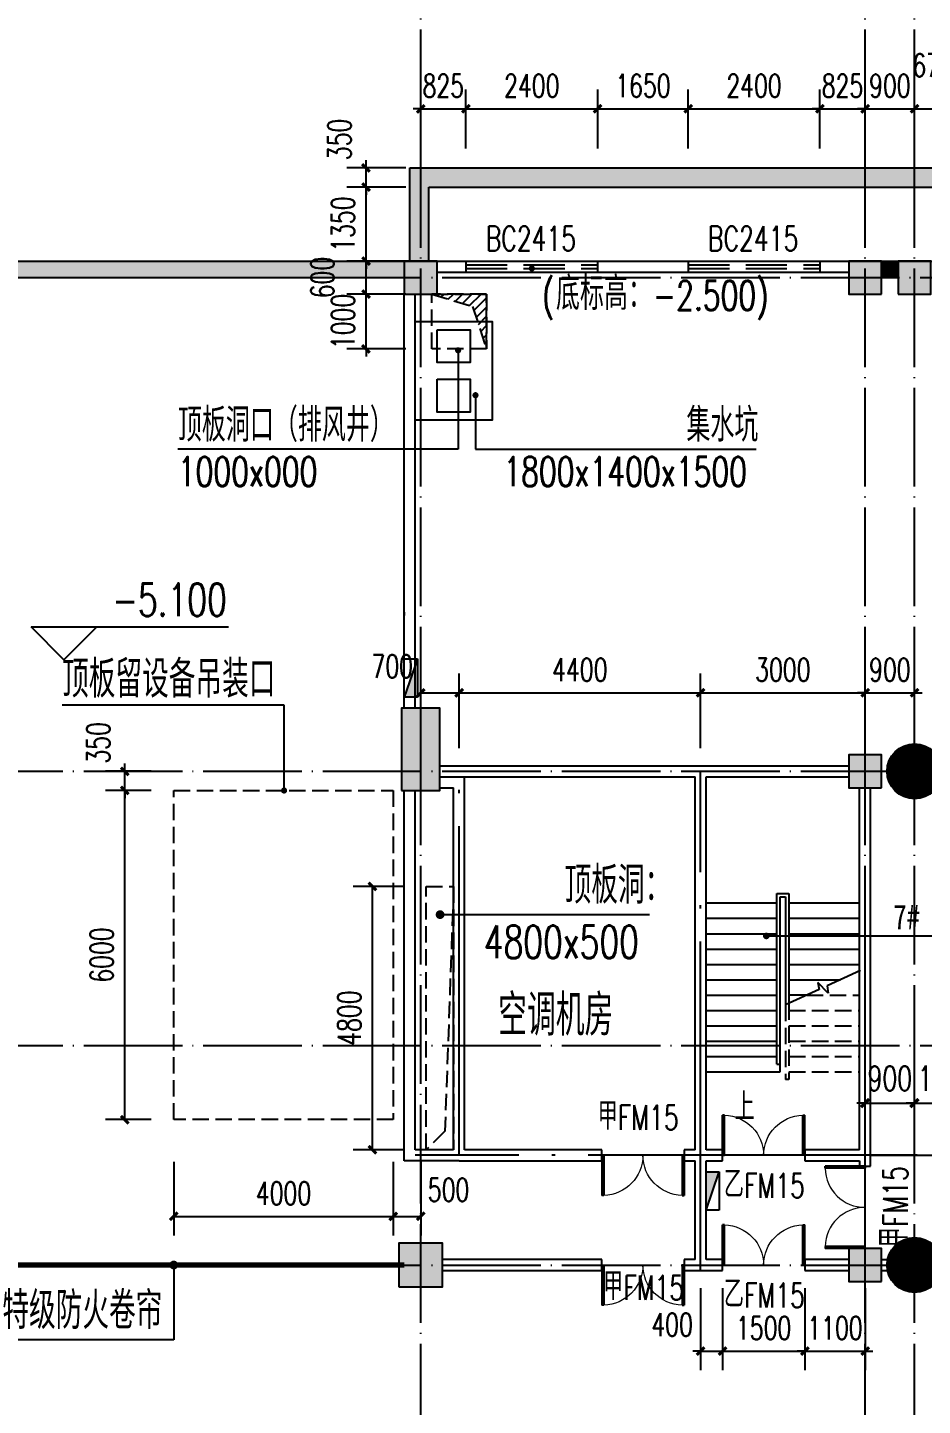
# Model space of a CAD drawing. Extents: x 246015 to 608740, y -108003 to 88400.
# Drawn here: x 399189 to 415498, y 21979 to 47097 of the extents above; entities that cross this region are included whole.
import ezdxf

# ---------------------------------------------------------------- set-up
doc = ezdxf.new("R2010")
doc.units = 0
doc.header["$LTSCALE"] = 3000
doc.header["$MEASUREMENT"] = 0
doc.header["$PDMODE"] = 1
doc.linetypes.add('DASH', pattern=[0.35, 0.25, -0.1])
doc.linetypes.add('DOTE', pattern=[2.42, 2, -0.2, 0.02, -0.2])
doc.layers.get('0').update_dxf_attribs({"linetype": 'CONTINUOUS'})
doc.layers.get('DEFPOINTS').update_dxf_attribs({"linetype": 'CONTINUOUS'})
for name, color, linetype in [('column', 9, 'CONTINUOUS'), ('DIM_ELEV', 3, 'CONTINUOUS'), ('DIM_LEAD', 3, 'CONTINUOUS'), ('DIM_SYMB', 3, 'CONTINUOUS'), ('dote', 1, 'DOTE'), ('PUB_DIM', 3, 'CONTINUOUS'), ('PUB_HATCH', 8, 'CONTINUOUS'), ('PUB_TEXT', 7, 'CONTINUOUS'), ('stair', 2, 'CONTINUOUS'), ('WALL', 9, 'CONTINUOUS'), ('WINDOW', 4, 'CONTINUOUS'), ('WINDOW_TEXT', 7, 'CONTINUOUS'), ('楼板洞口', 4, 'CONTINUOUS'), ('消火栓', 6, 'CONTINUOUS'), ('防火卷帘', 4, 'DASH'), ('集水坑', 2, 'CONTINUOUS')]:
    doc.layers.add(name, color=color, linetype=linetype)
doc.layers.add('红线', color=7, linetype='CONTINUOUS', true_color=0xe0150b)
doc.styles.add('-黑体', font='simhei.ttf', dxfattribs={"width": 0.8})
doc.styles.add('_TCH_DIM', font='SIMPLEX', dxfattribs={"bigfont": 'GBCBIG'})
doc.styles.add('_TCH_WINDOW', font='SIMPLEX', dxfattribs={"bigfont": 'GBCBIG'})
doc.styles.add('DIM_FONT', font='simplex.shx', dxfattribs={"width": 0.7, "bigfont": 'hztxt.shx'})
doc.dimstyles.new('DIMN140', dxfattribs={"dimscale": 1.4, "dimtxt": 300, "dimasz": 100, "dimexe": 250, "dimexo": 300, "dimgap": 150, "dimtad": 1, "dimdec": 0, "dimzin": 0, "dimdsep": 46, "dimtxsty": 'DIM_FONT', "dimblk": 'ARCHTICK', "dimcen": 0.09, "dimclrt": 7, "dimazin": 2, "dimtfac": 1, "dimtdec": 0, "dimtix": 1, "dimtmove": 2, "dimatfit": 3, "dimfxl": 0, "dimtolj": 1, "dimtzin": 0, "dimarcsym": 0})
doc.dimstyles.new('DIMN150', dxfattribs={"dimscale": 1.5, "dimtxt": 300, "dimasz": 100, "dimexe": 250, "dimexo": 300, "dimgap": 150, "dimtad": 1, "dimdec": 0, "dimzin": 0, "dimdsep": 46, "dimtxsty": 'DIM_FONT', "dimblk": 'ARCHTICK', "dimcen": 0.09, "dimclrt": 7, "dimazin": 2, "dimtfac": 1, "dimtdec": 0, "dimtix": 1, "dimtmove": 2, "dimatfit": 3, "dimfxl": 0, "dimtolj": 1, "dimtzin": 0, "dimarcsym": 0})

# ---------------------------------------------------------------- blocks, each defined once
blk = doc.blocks.new('jishuikeng1')
at = {"layer": '集水坑'}
for points in [[(0, 1800), (1400, 1800), (1400, 0), (0, 0)], [(400, 1650), (1000, 1650), (1000, 1050), (400, 1050)], [(400, 750), (1000, 750), (1000, 150), (400, 150)]]:
    blk.add_lwpolyline(points, close=True, dxfattribs=at)
blk = doc.blocks.new('_ARCHTICK')
at = {"color": 0, "linetype": 'ByBlock', "const_width": 0.4}
blk.add_lwpolyline([(-0.5, -0.5), (0.5, 0.5)], dxfattribs=at)
blk = doc.blocks.new('*D99')
at = {"layer": 'DEFPOINTS', "color": 0}
for p in [(401854, 26839), (405854, 26839), (405854, 25426)]:
    blk.add_point(p, dxfattribs=at)
at = {"layer": 'PUB_DIM', "color": 0, "lineweight": -2}
for p, q in [((401854, 26419), (401854, 25076)), ((405854, 26419), (405854, 25076)), ((401854, 25426), (405854, 25426))]:
    blk.add_line(p, q, dxfattribs=at)
at = {"layer": 'PUB_DIM', "color": 0, "lineweight": -2, "xscale": 140, "yscale": 140, "zscale": 140, "rotation": 180}
blk.add_blockref('_ARCHTICK', (401854, 25426), dxfattribs=at)
at = {"layer": 'PUB_DIM', "color": 0, "lineweight": -2, "xscale": 140, "yscale": 140, "zscale": 140}
blk.add_blockref('_ARCHTICK', (405854, 25426), dxfattribs=at)
at = {"layer": 'PUB_DIM', "color": 7, "insert": (403854, 25846), "char_height": 420, "attachment_point": 5, "style": 'DIM_FONT'}
blk.add_mtext('\\A1;4000', dxfattribs=at)
blk = doc.blocks.new('*D100')
at = {"layer": 'DEFPOINTS', "color": 0}
for p in [(405854, 26839), (406354, 26839), (406354, 25426)]:
    blk.add_point(p, dxfattribs=at)
at = {"layer": 'PUB_DIM', "color": 0, "lineweight": -2}
for p, q in [((405854, 26419), (405854, 25076)), ((406354, 26419), (406354, 25076)), ((405854, 25426), (406354, 25426))]:
    blk.add_line(p, q, dxfattribs=at)
at = {"layer": 'PUB_DIM', "color": 0, "lineweight": -2, "xscale": 140, "yscale": 140, "zscale": 140, "rotation": 180}
blk.add_blockref('_ARCHTICK', (405854, 25426), dxfattribs=at)
at = {"layer": 'PUB_DIM', "color": 0, "lineweight": -2, "xscale": 140, "yscale": 140, "zscale": 140}
blk.add_blockref('_ARCHTICK', (406354, 25426), dxfattribs=at)
at = {"layer": 'PUB_DIM', "color": 7, "insert": (406862, 25909), "char_height": 420, "attachment_point": 5, "style": 'DIM_FONT'}
blk.add_mtext('\\A1;500', dxfattribs=at)
blk = doc.blocks.new('*D101')
at = {"layer": 'DEFPOINTS', "color": 0}
for p in [(400960, 33189), (401864, 33189), (401864, 27189)]:
    blk.add_point(p, dxfattribs=at)
at = {"layer": 'PUB_DIM', "color": 0, "lineweight": -2}
for p, q in [((401444, 33189), (400610, 33189)), ((400960, 27189), (400960, 33189)), ((401444, 27189), (400610, 27189))]:
    blk.add_line(p, q, dxfattribs=at)
at = {"layer": 'PUB_DIM', "color": 0, "lineweight": -2, "xscale": 140, "yscale": 140, "zscale": 140}
for p, rotation in [((400960, 33189), 90), ((400960, 27189), 270)]:
    blk.add_blockref('_ARCHTICK', p, dxfattribs=dict(at, rotation=rotation))
at = {"layer": 'PUB_DIM', "color": 7, "insert": (400540, 30189), "char_height": 420, "attachment_point": 5, "rotation": 90, "style": 'DIM_FONT'}
blk.add_mtext('\\A1;6000', dxfattribs=at)
blk = doc.blocks.new('*D102')
at = {"layer": 'DEFPOINTS', "color": 0}
for p in [(400960, 33539), (401864, 33539), (401864, 33189)]:
    blk.add_point(p, dxfattribs=at)
at = {"layer": 'PUB_DIM', "color": 0, "lineweight": -2}
for p, q in [((400960, 33539), (400960, 33679)), ((401444, 33539), (400610, 33539)), ((400960, 33189), (400960, 33539)), ((401444, 33189), (400610, 33189)), ((400960, 33189), (400960, 33049))]:
    blk.add_line(p, q, dxfattribs=at)
at = {"layer": 'PUB_DIM', "color": 0, "lineweight": -2, "xscale": 140, "yscale": 140, "zscale": 140}
for p, rotation in [((400960, 33539), 270), ((400960, 33189), 90)]:
    blk.add_blockref('_ARCHTICK', p, dxfattribs=dict(at, rotation=rotation))
at = {"layer": 'PUB_DIM', "color": 7, "insert": (400477, 34057), "char_height": 420, "attachment_point": 5, "rotation": 90, "style": 'DIM_FONT'}
blk.add_mtext('\\A1;350', dxfattribs=at)
blk = doc.blocks.new('*D277')
at = {"layer": 'DEFPOINTS', "color": 0}
for p in [(411454, 24539), (411854, 24539), (411854, 22969)]:
    blk.add_point(p, dxfattribs=at)
at = {"layer": 'PUB_DIM', "color": 0, "lineweight": -2}
for p, q in [((411454, 24119), (411454, 22619)), ((411854, 24119), (411854, 22619)), ((411454, 22969), (411314, 22969)), ((411454, 22969), (411854, 22969)), ((411854, 22969), (411994, 22969))]:
    blk.add_line(p, q, dxfattribs=at)
at = {"layer": 'PUB_DIM', "color": 0, "lineweight": -2, "xscale": 140, "yscale": 140, "zscale": 140}
blk.add_blockref('_ARCHTICK', (411454, 22969), dxfattribs=at)
at = {"layer": 'PUB_DIM', "color": 0, "lineweight": -2, "xscale": 140, "yscale": 140, "zscale": 140, "rotation": 180}
blk.add_blockref('_ARCHTICK', (411854, 22969), dxfattribs=at)
at = {"layer": 'PUB_DIM', "color": 7, "insert": (410936, 23452), "char_height": 420, "attachment_point": 5, "style": 'DIM_FONT'}
blk.add_mtext('\\A1;400', dxfattribs=at)
blk = doc.blocks.new('*D278')
at = {"layer": 'DEFPOINTS', "color": 0}
for p in [(411854, 24539), (413354, 24539), (413354, 22969)]:
    blk.add_point(p, dxfattribs=at)
at = {"layer": 'PUB_DIM', "color": 0, "lineweight": -2}
for p, q in [((411854, 24119), (411854, 22619)), ((413354, 24119), (413354, 22619)), ((411854, 22969), (413354, 22969))]:
    blk.add_line(p, q, dxfattribs=at)
at = {"layer": 'PUB_DIM', "color": 0, "lineweight": -2, "xscale": 140, "yscale": 140, "zscale": 140, "rotation": 180}
blk.add_blockref('_ARCHTICK', (411854, 22969), dxfattribs=at)
at = {"layer": 'PUB_DIM', "color": 0, "lineweight": -2, "xscale": 140, "yscale": 140, "zscale": 140}
blk.add_blockref('_ARCHTICK', (413354, 22969), dxfattribs=at)
at = {"layer": 'PUB_DIM', "color": 7, "insert": (412604, 23389), "char_height": 420, "attachment_point": 5, "style": 'DIM_FONT'}
blk.add_mtext('\\A1;1500', dxfattribs=at)
blk = doc.blocks.new('*D279')
at = {"layer": 'DEFPOINTS', "color": 0}
for p in [(413354, 24539), (414454, 24539), (414454, 22969)]:
    blk.add_point(p, dxfattribs=at)
at = {"layer": 'PUB_DIM', "color": 0, "lineweight": -2}
for p, q in [((413354, 24119), (413354, 22619)), ((414454, 24119), (414454, 22619)), ((413354, 22969), (413214, 22969)), ((413354, 22969), (414454, 22969)), ((414454, 22969), (414594, 22969))]:
    blk.add_line(p, q, dxfattribs=at)
at = {"layer": 'PUB_DIM', "color": 0, "lineweight": -2, "xscale": 140, "yscale": 140, "zscale": 140}
blk.add_blockref('_ARCHTICK', (413354, 22969), dxfattribs=at)
at = {"layer": 'PUB_DIM', "color": 0, "lineweight": -2, "xscale": 140, "yscale": 140, "zscale": 140, "rotation": 180}
blk.add_blockref('_ARCHTICK', (414454, 22969), dxfattribs=at)
at = {"layer": 'PUB_DIM', "color": 7, "insert": (413904, 23389), "char_height": 420, "attachment_point": 5, "style": 'DIM_FONT'}
blk.add_mtext('\\A1;1100', dxfattribs=at)
blk = doc.blocks.new('*D597')
at = {"layer": 'DEFPOINTS', "color": 0}
for p in [(405474, 31439), (406454, 31439), (406454, 26639)]:
    blk.add_point(p, dxfattribs=at)
at = {"layer": 'PUB_DIM', "color": 0, "lineweight": -2}
for p, q in [((406034, 31439), (405124, 31439)), ((405474, 26639), (405474, 31439)), ((406034, 26639), (405124, 26639))]:
    blk.add_line(p, q, dxfattribs=at)
at = {"layer": 'PUB_DIM', "color": 0, "lineweight": -2, "xscale": 140, "yscale": 140, "zscale": 140}
for p, rotation in [((405474, 31439), 90), ((405474, 26639), 270)]:
    blk.add_blockref('_ARCHTICK', p, dxfattribs=dict(at, rotation=rotation))
at = {"layer": 'PUB_DIM', "color": 7, "insert": (405054, 29039), "char_height": 420, "attachment_point": 5, "rotation": 90, "style": 'DIM_FONT'}
blk.add_mtext('\\A1;4800', dxfattribs=at)
blk = doc.blocks.new('*D598')
at = {"layer": 'DEFPOINTS', "color": 0}
for p in [(407054, 34970), (406354, 33539), (407054, 33539)]:
    blk.add_point(p, dxfattribs=at)
at = {"layer": 'PUB_DIM', "color": 0, "lineweight": -2}
for p, q in [((406354, 33959), (406354, 35320)), ((407054, 33959), (407054, 35320)), ((406354, 34970), (407054, 34970))]:
    blk.add_line(p, q, dxfattribs=at)
at = {"layer": 'PUB_DIM', "color": 0, "lineweight": -2, "xscale": 140, "yscale": 140, "zscale": 140, "rotation": 180}
blk.add_blockref('_ARCHTICK', (406354, 34970), dxfattribs=at)
at = {"layer": 'PUB_DIM', "color": 0, "lineweight": -2, "xscale": 140, "yscale": 140, "zscale": 140}
blk.add_blockref('_ARCHTICK', (407054, 34970), dxfattribs=at)
at = {"layer": 'PUB_DIM', "color": 7, "insert": (405836, 35453), "char_height": 420, "attachment_point": 5, "style": 'DIM_FONT'}
blk.add_mtext('\\A1;700', dxfattribs=at)
blk = doc.blocks.new('*D599')
at = {"layer": 'DEFPOINTS', "color": 0}
for p in [(411454, 34970), (407054, 33539), (411454, 33539)]:
    blk.add_point(p, dxfattribs=at)
at = {"layer": 'PUB_DIM', "color": 0, "lineweight": -2}
for p, q in [((407054, 33959), (407054, 35320)), ((411454, 33959), (411454, 35320)), ((407054, 34970), (411454, 34970))]:
    blk.add_line(p, q, dxfattribs=at)
at = {"layer": 'PUB_DIM', "color": 0, "lineweight": -2, "xscale": 140, "yscale": 140, "zscale": 140, "rotation": 180}
blk.add_blockref('_ARCHTICK', (407054, 34970), dxfattribs=at)
at = {"layer": 'PUB_DIM', "color": 0, "lineweight": -2, "xscale": 140, "yscale": 140, "zscale": 140}
blk.add_blockref('_ARCHTICK', (411454, 34970), dxfattribs=at)
at = {"layer": 'PUB_DIM', "color": 7, "insert": (409254, 35390), "char_height": 420, "attachment_point": 5, "style": 'DIM_FONT'}
blk.add_mtext('\\A1;4400', dxfattribs=at)
blk = doc.blocks.new('*D600')
at = {"layer": 'DEFPOINTS', "color": 0}
for p in [(414454, 34970), (411454, 33539), (414454, 33539)]:
    blk.add_point(p, dxfattribs=at)
at = {"layer": 'PUB_DIM', "color": 0, "lineweight": -2}
for p, q in [((411454, 33959), (411454, 35320)), ((414454, 33959), (414454, 35320)), ((411454, 34970), (414454, 34970))]:
    blk.add_line(p, q, dxfattribs=at)
at = {"layer": 'PUB_DIM', "color": 0, "lineweight": -2, "xscale": 140, "yscale": 140, "zscale": 140, "rotation": 180}
blk.add_blockref('_ARCHTICK', (411454, 34970), dxfattribs=at)
at = {"layer": 'PUB_DIM', "color": 0, "lineweight": -2, "xscale": 140, "yscale": 140, "zscale": 140}
blk.add_blockref('_ARCHTICK', (414454, 34970), dxfattribs=at)
at = {"layer": 'PUB_DIM', "color": 7, "insert": (412954, 35390), "char_height": 420, "attachment_point": 5, "style": 'DIM_FONT'}
blk.add_mtext('\\A1;3000', dxfattribs=at)
blk = doc.blocks.new('*D601')
at = {"layer": 'DEFPOINTS', "color": 0}
for p in [(415354, 34970), (414454, 33539), (415354, 33539)]:
    blk.add_point(p, dxfattribs=at)
at = {"layer": 'PUB_DIM', "color": 0, "lineweight": -2}
for p, q in [((414454, 33959), (414454, 35320)), ((415354, 33959), (415354, 35320)), ((414454, 34970), (414314, 34970)), ((414454, 34970), (415354, 34970)), ((415354, 34970), (415494, 34970))]:
    blk.add_line(p, q, dxfattribs=at)
at = {"layer": 'PUB_DIM', "color": 0, "lineweight": -2, "xscale": 140, "yscale": 140, "zscale": 140}
blk.add_blockref('_ARCHTICK', (414454, 34970), dxfattribs=at)
at = {"layer": 'PUB_DIM', "color": 0, "lineweight": -2, "xscale": 140, "yscale": 140, "zscale": 140, "rotation": 180}
blk.add_blockref('_ARCHTICK', (415354, 34970), dxfattribs=at)
at = {"layer": 'PUB_DIM', "color": 7, "insert": (414904, 35390), "char_height": 420, "attachment_point": 5, "style": 'DIM_FONT'}
blk.add_mtext('\\A1;900', dxfattribs=at)
blk = doc.blocks.new('*D609')
at = {"layer": 'DEFPOINTS', "color": 0}
for p in [(407179, 45616), (406354, 44474), (407179, 44474)]:
    blk.add_point(p, dxfattribs=at)
at = {"layer": 'PUB_DIM', "color": 0, "lineweight": -2}
for p, q in [((406354, 44894), (406354, 45966)), ((407179, 44894), (407179, 45966)), ((406354, 45616), (406214, 45616)), ((406354, 45616), (407179, 45616)), ((407179, 45616), (407319, 45616))]:
    blk.add_line(p, q, dxfattribs=at)
at = {"layer": 'PUB_DIM', "color": 0, "lineweight": -2, "xscale": 140, "yscale": 140, "zscale": 140}
blk.add_blockref('_ARCHTICK', (406354, 45616), dxfattribs=at)
at = {"layer": 'PUB_DIM', "color": 0, "lineweight": -2, "xscale": 140, "yscale": 140, "zscale": 140, "rotation": 180}
blk.add_blockref('_ARCHTICK', (407179, 45616), dxfattribs=at)
at = {"layer": 'PUB_DIM', "color": 7, "insert": (406766, 46036), "char_height": 420, "attachment_point": 5, "style": 'DIM_FONT'}
blk.add_mtext('\\A1;825', dxfattribs=at)
blk = doc.blocks.new('*D610')
at = {"layer": 'DEFPOINTS', "color": 0}
for p in [(409579, 45616), (407179, 44474), (409579, 44474)]:
    blk.add_point(p, dxfattribs=at)
at = {"layer": 'PUB_DIM', "color": 0, "lineweight": -2}
for p, q in [((407179, 44894), (407179, 45966)), ((409579, 44894), (409579, 45966)), ((407179, 45616), (409579, 45616))]:
    blk.add_line(p, q, dxfattribs=at)
at = {"layer": 'PUB_DIM', "color": 0, "lineweight": -2, "xscale": 140, "yscale": 140, "zscale": 140, "rotation": 180}
blk.add_blockref('_ARCHTICK', (407179, 45616), dxfattribs=at)
at = {"layer": 'PUB_DIM', "color": 0, "lineweight": -2, "xscale": 140, "yscale": 140, "zscale": 140}
blk.add_blockref('_ARCHTICK', (409579, 45616), dxfattribs=at)
at = {"layer": 'PUB_DIM', "color": 7, "insert": (408379, 46036), "char_height": 420, "attachment_point": 5, "style": 'DIM_FONT'}
blk.add_mtext('\\A1;2400', dxfattribs=at)
blk = doc.blocks.new('*D611')
at = {"layer": 'DEFPOINTS', "color": 0}
for p in [(411229, 45616), (409579, 44474), (411229, 44474)]:
    blk.add_point(p, dxfattribs=at)
at = {"layer": 'PUB_DIM', "color": 0, "lineweight": -2}
for p, q in [((409579, 44894), (409579, 45966)), ((411229, 44894), (411229, 45966)), ((409579, 45616), (411229, 45616))]:
    blk.add_line(p, q, dxfattribs=at)
at = {"layer": 'PUB_DIM', "color": 0, "lineweight": -2, "xscale": 140, "yscale": 140, "zscale": 140, "rotation": 180}
blk.add_blockref('_ARCHTICK', (409579, 45616), dxfattribs=at)
at = {"layer": 'PUB_DIM', "color": 0, "lineweight": -2, "xscale": 140, "yscale": 140, "zscale": 140}
blk.add_blockref('_ARCHTICK', (411229, 45616), dxfattribs=at)
at = {"layer": 'PUB_DIM', "color": 7, "insert": (410404, 46036), "char_height": 420, "attachment_point": 5, "style": 'DIM_FONT'}
blk.add_mtext('\\A1;1650', dxfattribs=at)
blk = doc.blocks.new('*D612')
at = {"layer": 'DEFPOINTS', "color": 0}
for p in [(413629, 45616), (411229, 44474), (413629, 44474)]:
    blk.add_point(p, dxfattribs=at)
at = {"layer": 'PUB_DIM', "color": 0, "lineweight": -2}
for p, q in [((411229, 44894), (411229, 45966)), ((413629, 44894), (413629, 45966)), ((411229, 45616), (413629, 45616))]:
    blk.add_line(p, q, dxfattribs=at)
at = {"layer": 'PUB_DIM', "color": 0, "lineweight": -2, "xscale": 140, "yscale": 140, "zscale": 140, "rotation": 180}
blk.add_blockref('_ARCHTICK', (411229, 45616), dxfattribs=at)
at = {"layer": 'PUB_DIM', "color": 0, "lineweight": -2, "xscale": 140, "yscale": 140, "zscale": 140}
blk.add_blockref('_ARCHTICK', (413629, 45616), dxfattribs=at)
at = {"layer": 'PUB_DIM', "color": 7, "insert": (412429, 46036), "char_height": 420, "attachment_point": 5, "style": 'DIM_FONT'}
blk.add_mtext('\\A1;2400', dxfattribs=at)
blk = doc.blocks.new('*D613')
at = {"layer": 'DEFPOINTS', "color": 0}
for p in [(414454, 45616), (413629, 44474), (414454, 44474)]:
    blk.add_point(p, dxfattribs=at)
at = {"layer": 'PUB_DIM', "color": 0, "lineweight": -2}
for p, q in [((413629, 44894), (413629, 45966)), ((414454, 44894), (414454, 45966)), ((413629, 45616), (413489, 45616)), ((413629, 45616), (414454, 45616)), ((414454, 45616), (414594, 45616))]:
    blk.add_line(p, q, dxfattribs=at)
at = {"layer": 'PUB_DIM', "color": 0, "lineweight": -2, "xscale": 140, "yscale": 140, "zscale": 140}
blk.add_blockref('_ARCHTICK', (413629, 45616), dxfattribs=at)
at = {"layer": 'PUB_DIM', "color": 0, "lineweight": -2, "xscale": 140, "yscale": 140, "zscale": 140, "rotation": 180}
blk.add_blockref('_ARCHTICK', (414454, 45616), dxfattribs=at)
at = {"layer": 'PUB_DIM', "color": 7, "insert": (414041, 46036), "char_height": 420, "attachment_point": 5, "style": 'DIM_FONT'}
blk.add_mtext('\\A1;825', dxfattribs=at)
blk = doc.blocks.new('*D614')
at = {"layer": 'DEFPOINTS', "color": 0}
for p in [(415354, 45616), (414454, 44474), (415354, 44474)]:
    blk.add_point(p, dxfattribs=at)
at = {"layer": 'PUB_DIM', "color": 0, "lineweight": -2}
for p, q in [((414454, 44894), (414454, 45966)), ((415354, 44894), (415354, 45966)), ((414454, 45616), (414314, 45616)), ((414454, 45616), (415354, 45616)), ((415354, 45616), (415494, 45616))]:
    blk.add_line(p, q, dxfattribs=at)
at = {"layer": 'PUB_DIM', "color": 0, "lineweight": -2, "xscale": 140, "yscale": 140, "zscale": 140}
blk.add_blockref('_ARCHTICK', (414454, 45616), dxfattribs=at)
at = {"layer": 'PUB_DIM', "color": 0, "lineweight": -2, "xscale": 140, "yscale": 140, "zscale": 140, "rotation": 180}
blk.add_blockref('_ARCHTICK', (415354, 45616), dxfattribs=at)
at = {"layer": 'PUB_DIM', "color": 7, "insert": (414904, 46036), "char_height": 420, "attachment_point": 5, "style": 'DIM_FONT'}
blk.add_mtext('\\A1;900', dxfattribs=at)
blk = doc.blocks.new('*D615')
at = {"layer": 'DEFPOINTS', "color": 0}
for p in [(416029, 45616), (415354, 44474), (416029, 44474)]:
    blk.add_point(p, dxfattribs=at)
at = {"layer": 'PUB_DIM', "color": 0, "lineweight": -2}
for p, q in [((415354, 44894), (415354, 45966)), ((416029, 44894), (416029, 45966)), ((415354, 45616), (416029, 45616))]:
    blk.add_line(p, q, dxfattribs=at)
at = {"layer": 'PUB_DIM', "color": 0, "lineweight": -2, "xscale": 140, "yscale": 140, "zscale": 140, "rotation": 180}
blk.add_blockref('_ARCHTICK', (415354, 45616), dxfattribs=at)
at = {"layer": 'PUB_DIM', "color": 0, "lineweight": -2, "xscale": 140, "yscale": 140, "zscale": 140}
blk.add_blockref('_ARCHTICK', (416029, 45616), dxfattribs=at)
at = {"layer": 'PUB_DIM', "color": 7, "insert": (415691, 46410), "char_height": 420, "attachment_point": 5, "style": 'DIM_FONT'}
blk.add_mtext('\\A1;675', dxfattribs=at)
blk = doc.blocks.new('*D622')
at = {"layer": 'DEFPOINTS', "color": 0}
for p in [(405357, 42239), (406504, 42239), (406504, 41239)]:
    blk.add_point(p, dxfattribs=at)
at = {"layer": 'PUB_DIM', "color": 0, "lineweight": -2}
for p, q in [((406084, 42239), (405007, 42239)), ((405357, 42239), (405357, 42379)), ((405357, 41239), (405357, 42239)), ((406084, 41239), (405007, 41239)), ((405357, 41239), (405357, 41099))]:
    blk.add_line(p, q, dxfattribs=at)
at = {"layer": 'PUB_DIM', "color": 0, "lineweight": -2, "xscale": 140, "yscale": 140, "zscale": 140}
for p, rotation in [((405357, 42239), 270), ((405357, 41239), 90)]:
    blk.add_blockref('_ARCHTICK', p, dxfattribs=dict(at, rotation=rotation))
at = {"layer": 'PUB_DIM', "color": 7, "insert": (404937, 41739), "char_height": 420, "attachment_point": 5, "rotation": 90, "style": 'DIM_FONT'}
blk.add_mtext('\\A1;1000', dxfattribs=at)
blk = doc.blocks.new('*D623')
at = {"layer": 'DEFPOINTS', "color": 0}
for p in [(405357, 42839), (406504, 42839), (406504, 42239)]:
    blk.add_point(p, dxfattribs=at)
at = {"layer": 'PUB_DIM', "color": 0, "lineweight": -2}
for p, q in [((406084, 42839), (405007, 42839)), ((405357, 42239), (405357, 42839)), ((406084, 42239), (405007, 42239))]:
    blk.add_line(p, q, dxfattribs=at)
at = {"layer": 'PUB_DIM', "color": 0, "lineweight": -2, "xscale": 140, "yscale": 140, "zscale": 140}
for p, rotation in [((405357, 42839), 90), ((405357, 42239), 270)]:
    blk.add_blockref('_ARCHTICK', p, dxfattribs=dict(at, rotation=rotation))
at = {"layer": 'PUB_DIM', "color": 7, "insert": (404563, 42539), "char_height": 420, "attachment_point": 5, "rotation": 90, "style": 'DIM_FONT'}
blk.add_mtext('\\A1;600', dxfattribs=at)
blk = doc.blocks.new('*D624')
at = {"layer": 'DEFPOINTS', "color": 0}
for p in [(405357, 44189), (406504, 44189), (406504, 42839)]:
    blk.add_point(p, dxfattribs=at)
at = {"layer": 'PUB_DIM', "color": 0, "lineweight": -2}
for p, q in [((405357, 44189), (405357, 44329)), ((406084, 44189), (405007, 44189)), ((405357, 42839), (405357, 44189)), ((406084, 42839), (405007, 42839)), ((405357, 42839), (405357, 42699))]:
    blk.add_line(p, q, dxfattribs=at)
at = {"layer": 'PUB_DIM', "color": 0, "lineweight": -2, "xscale": 140, "yscale": 140, "zscale": 140}
for p, rotation in [((405357, 44189), 270), ((405357, 42839), 90)]:
    blk.add_blockref('_ARCHTICK', p, dxfattribs=dict(at, rotation=rotation))
at = {"layer": 'PUB_DIM', "color": 7, "insert": (404937, 43514), "char_height": 420, "attachment_point": 5, "rotation": 90, "style": 'DIM_FONT'}
blk.add_mtext('\\A1;1350', dxfattribs=at)
blk = doc.blocks.new('*D625')
at = {"layer": 'DEFPOINTS', "color": 0}
for p in [(405357, 44539), (406504, 44539), (406504, 44189)]:
    blk.add_point(p, dxfattribs=at)
at = {"layer": 'PUB_DIM', "color": 0, "lineweight": -2}
for p, q in [((406084, 44539), (405007, 44539)), ((405357, 44539), (405357, 44679)), ((405357, 44189), (405357, 44539)), ((406084, 44189), (405007, 44189)), ((405357, 44189), (405357, 44049))]:
    blk.add_line(p, q, dxfattribs=at)
at = {"layer": 'PUB_DIM', "color": 0, "lineweight": -2, "xscale": 140, "yscale": 140, "zscale": 140}
for p, rotation in [((405357, 44539), 270), ((405357, 44189), 90)]:
    blk.add_blockref('_ARCHTICK', p, dxfattribs=dict(at, rotation=rotation))
at = {"layer": 'PUB_DIM', "color": 7, "insert": (404874, 45057), "char_height": 420, "attachment_point": 5, "rotation": 90, "style": 'DIM_FONT'}
blk.add_mtext('\\A1;350', dxfattribs=at)
blk = doc.blocks.new('*D975')
at = {"layer": 'DEFPOINTS', "color": 0}
for p in [(415354, 27490), (414454, 26539), (415354, 26539)]:
    blk.add_point(p, dxfattribs=at)
at = {"layer": 'PUB_DIM', "color": 0, "lineweight": -2}
for p, q in [((414454, 26989), (414454, 27865)), ((415354, 26989), (415354, 27865)), ((414454, 27490), (414304, 27490)), ((414454, 27490), (415354, 27490)), ((415354, 27490), (415504, 27490))]:
    blk.add_line(p, q, dxfattribs=at)
at = {"layer": 'PUB_DIM', "color": 0, "lineweight": -2, "xscale": 150, "yscale": 150, "zscale": 150}
blk.add_blockref('_ARCHTICK', (414454, 27490), dxfattribs=at)
at = {"layer": 'PUB_DIM', "color": 0, "lineweight": -2, "xscale": 150, "yscale": 150, "zscale": 150, "rotation": 180}
blk.add_blockref('_ARCHTICK', (415354, 27490), dxfattribs=at)
at = {"layer": 'PUB_DIM', "color": 7, "insert": (414904, 27940), "char_height": 450, "attachment_point": 5, "style": 'DIM_FONT'}
blk.add_mtext('\\A1;900', dxfattribs=at)
blk = doc.blocks.new('*D976')
at = {"layer": 'DEFPOINTS', "color": 0}
for p in [(416554, 27490), (415354, 26539), (416554, 26539)]:
    blk.add_point(p, dxfattribs=at)
at = {"layer": 'PUB_DIM', "color": 0, "lineweight": -2}
for p, q in [((415354, 26989), (415354, 27865)), ((416554, 26989), (416554, 27865)), ((415354, 27490), (415204, 27490)), ((415354, 27490), (416554, 27490)), ((416554, 27490), (416704, 27490))]:
    blk.add_line(p, q, dxfattribs=at)
at = {"layer": 'PUB_DIM', "color": 0, "lineweight": -2, "xscale": 150, "yscale": 150, "zscale": 150}
blk.add_blockref('_ARCHTICK', (415354, 27490), dxfattribs=at)
at = {"layer": 'PUB_DIM', "color": 0, "lineweight": -2, "xscale": 150, "yscale": 150, "zscale": 150, "rotation": 180}
blk.add_blockref('_ARCHTICK', (416554, 27490), dxfattribs=at)
at = {"layer": 'PUB_DIM', "color": 7, "insert": (415954, 27940), "char_height": 450, "attachment_point": 5, "style": 'DIM_FONT'}
blk.add_mtext('\\A1;1200', dxfattribs=at)
blk = doc.blocks.new('_FZH')
blk.add_lwpolyline([(-0.5, -0.5), (0.5, -0.5), (0.5, 0.5), (-0.5, 0.5)], close=True)
at = {"layer": 'PUB_HATCH'}
blk.add_solid([(-0.5, -0.5), (0.5, -0.5), (-0.5, 0.5), (0.5, 0.5)], dxfattribs=at)
blk = doc.blocks.new('_YZH')
blk.add_circle((0, 0), 0.5)
at = {"layer": 'PUB_HATCH', "const_width": 0.5}
blk.add_lwpolyline([(-0.25, 0, 1), (0.25, 0, 1)], format="xyb", close=True, dxfattribs=at)
blk = doc.blocks.new('$DorLib2D$00000002')
for p, q in [((-0.5, 0), (-0.5, 0.4875)), ((-0.475, 0.4875), (-0.5, 0.4875)), ((-0.475, 0), (-0.475, 0.4875)), ((0.475, 0), (0.475, 0.4875)), ((0.475, 0.4875), (0.5, 0.4875)), ((0.5, 0), (0.5, 0.4875)), ((-0.5, 0), (-0.475, 0)), ((0.5, 0), (0.475, 0))]:
    blk.add_line(p, q)
at = {"lineweight": 13}
for centre, start, end in [((-0.4875, 0), 0, 88.53072), ((0.4875, 0), 91.46928, 180)]:
    blk.add_arc(centre, 0.4875, start, end, dxfattribs=at)
blk = doc.blocks.new('$TwtSys$00000434')
for p, q in [((-0.5, 0.5), (-0.5, -0.5)), ((-0.5, -0.5), (0.5, 0.5)), ((0.5, 0.5), (-0.5, 0.5)), ((0.5, -0.5), (0.5, 0.5)), ((-0.5, -0.5), (0.5, -0.5))]:
    blk.add_line(p, q)
blk.add_solid([(0.5, -0.5), (0.5, 0.5), (-0.5, -0.5)])

msp = doc.modelspace()

# ---------------------------------------------------------------- hatches: boundary and pattern name
at = {"layer": 'PUB_HATCH'}
for points in [[(406153.9, 42838.6), (406503.9, 42838.6), (406503.9, 44188.6), (406153.9, 44538.6)], [(406153.9, 44538.6), (406503.9, 44188.6), (422703.9, 44188.6), (423053.9, 44538.6)], [(406053.9, 42538.6), (406053.9, 42838.6), (393066.7, 42838.6), (393394.1, 42538.6)], [(415053.9, 42538.6), (415053.9, 42838.6), (414753.9, 42838.6), (414753.9, 42538.6)]]:
    msp.add_hatch(color=256, dxfattribs=at).paths.add_polyline_path(points)
at = {"layer": '楼板洞口'}
h = msp.add_hatch(dxfattribs=at)
h.set_pattern_fill('ANSI31', color=256, scale=75, style=0)
h.set_pattern_definition([(45, (0, 0), (-84.1899, 84.1899), [])])
h.paths.add_polyline_path([(406553.9, 42238.6), (407299.1, 42010.9), (407553.9, 41238.6), (407553.9, 42238.6)])

# ---------------------------------------------------------------- linework, layer by layer
at = {"layer": 'DIM_ELEV'}
for p, q in [((399852.7, 35569.9), (399252.7, 36169.9)), ((399252.7, 36169.9), (402852.7, 36169.9)), ((399852.7, 35569.9), (400452.7, 36169.9))]:
    msp.add_line(p, q, dxfattribs=at)
at = {"layer": 'DIM_LEAD'}
for p, q in [((407035.7, 41214.3), (407035.7, 39409.5)), ((407352.3, 40395.4), (407352.3, 39409.5)), ((407035.7, 39409.5), (401926.6, 39409.5)), ((407352.3, 39409.5), (412469.6, 39409.5)), ((403863.7, 34742.5), (399817.7, 34742.5)), ((403863.7, 33188.6), (403863.7, 34742.5)), ((406707, 30926.1), (408168.8, 30926.1)), ((408168.8, 30926.1), (410524.8, 30926.1)), ((412652.5, 30537.2), (413634.7, 30537.2)), ((413634.7, 30537.2), (419352.6, 30537.2)), ((401853.9, 24538.6), (401853.9, 23173.7)), ((401853.9, 23173.7), (398729.6, 23173.7))]:
    msp.add_line(p, q, dxfattribs=at)
for points, const_width in [([(408378.9, 42733.3, 1), (408378.9, 42677.3, 1)], 56), ([(407035.7, 41242.3, 1), (407035.7, 41186.3, 1)], 56), ([(407352.3, 40423.4, 1), (407352.3, 40367.4, 1)], 56), ([(403863.7, 33160.6, 1), (403863.7, 33216.6, 1)], 56), ([(406667, 30926.1, 1), (406747, 30926.1, 1)], 80), ([(412622.5, 30537.2, 1), (412682.5, 30537.2, 1)], 60), ([(401853.9, 24578.6, 1), (401853.9, 24498.6, 1)], 80)]:
    msp.add_lwpolyline(points, format="xyb", close=True, dxfattribs=dict(at, const_width=const_width))
at = {"layer": 'DIM_SYMB'}
msp.add_lwpolyline([(412228.9, 27849, 0, 0, 0), (412203, 30688.6, 120, 0, 0), (412198.9, 31138.6, 0, 0, 0)], format="xyseb", dxfattribs=at)
at = {"layer": 'dote', "ltscale": 0.3}
for p, q in [((406353.9, -81061.4), (406353.9, 53538.6)), ((414453.9, -81061.4), (414453.9, 53538.6)), ((415353.9, -81061.4), (415353.9, 53538.6)), ((295667.9, 42538.6), (554353.9, 42538.6)), ((295667.9, 33538.6), (554353.9, 33538.6)), ((295667.9, 28538.6), (554353.9, 28538.6)), ((295667.9, 24538.6), (554353.9, 24538.6))]:
    msp.add_line(p, q, dxfattribs=at)
at = {"layer": 'dote'}
for p, q in [((407053.9, 26538.6), (407053.9, 33538.6)), ((411453.9, 24438.6), (411453.9, 33538.6)), ((414453.9, 24538.6), (414453.9, 31638.6)), ((415403.9, 26538.6), (406253.9, 26538.6))]:
    msp.add_line(p, q, dxfattribs=at)
at = {"layer": 'stair'}
for p, q in [((412843.9, 28198.6), (412843.9, 31308.6)), ((412843.9, 31308.6), (413063.9, 31308.6)), ((412903.9, 28198.6), (412903.9, 31248.6)), ((412903.9, 31248.6), (413003.9, 31248.6)), ((413003.9, 31248.6), (413003.9, 29283)), ((413063.9, 31308.6), (413063.9, 29310.3)), ((411553.9, 31138.6), (412843.9, 31138.6)), ((412903.9, 28198.6), (412903.9, 31138.6)), ((413063.9, 31138.6), (414353.9, 31138.6)), ((411553.9, 30858.6), (412843.9, 30858.6)), ((413063.9, 30858.6), (414353.9, 30858.6)), ((411553.9, 30578.6), (412843.9, 30578.6)), ((413063.9, 30578.6), (414353.9, 30578.6)), ((411553.9, 30298.6), (412843.9, 30298.6)), ((413063.9, 30298.6), (414353.9, 30298.6)), ((411553.9, 30018.6), (412843.9, 30018.6)), ((413063.9, 30018.6), (414353.9, 30018.6)), ((414370.6, 29906.6), (413759.2, 29627.6)), ((411553.9, 29738.6), (412843.9, 29738.6)), ((413063.9, 29738.6), (414002.5, 29738.6)), ((413781.6, 29494.5), (413592.9, 29686.3)), ((413592.9, 29686.3), (413613.9, 29561.3)), ((411553.9, 29458.6), (412843.9, 29458.6)), ((413613.9, 29561.3), (413003.9, 29283)), ((413388.8, 29458.6), (413063.9, 29458.6)), ((413759.2, 29627.6), (413781.6, 29494.5)), ((411553.9, 29178.6), (412843.9, 29178.6)), ((411553.9, 28898.6), (412843.9, 28898.6)), ((411553.9, 28618.6), (412843.9, 28618.6)), ((411553.9, 28338.6), (412843.9, 28338.6)), ((412843.9, 28198.6), (412903.9, 28198.6)), ((412903.9, 28058.6), (412903.9, 28198.6)), ((411553.9, 28058.6), (412903.9, 28058.6)), ((414553.9, 26538.6), (418053.9, 26538.6))]:
    msp.add_line(p, q, dxfattribs=at)
at = {"layer": 'stair', "linetype": 'DASH', "ltscale": 0.4}
for p, q in [((413388.8, 29458.6), (414353.9, 29458.6)), ((413003.9, 29283), (413003.9, 27918.6)), ((413063.9, 29310.3), (413063.9, 27918.6)), ((413063.9, 29178.6), (414353.9, 29178.6)), ((413063.9, 28898.6), (414353.9, 28898.6)), ((413063.9, 28618.6), (414353.9, 28618.6)), ((413063.9, 28338.6), (414353.9, 28338.6)), ((413063.9, 27918.6), (413003.9, 27918.6)), ((413063.9, 28058.6), (414353.9, 28058.6))]:
    msp.add_line(p, q, dxfattribs=at)
at = {"layer": 'stair'}
msp.add_lwpolyline([(299553.9, 3467.8), (299553.9, 28838.6), (316453.9, 28838.6), (316453.9, 27409.7), (323493.1, 28025.5), (322800.2, 35945.3, -0.0349916), (393128.8, 42129.1), (393066.7, 42838.6), (467189.2, 42838.6), (467163, 42538.6), (467127.7, 42135.3, -0.0358539), (537955.2, 35916.1), (536854.9, 23339.1), (538648, 23182.2), (537798.3, 13438.6), (553653.9, 13438.6), (553653.9, -20761.4), (454653.9, -20761.4), (454653.9, -29761.4), (393186.2, -29761.4), (325560.9, -48546.2), (299553.9, 3467.8)], format="xyb", close=True, dxfattribs=at)
at = {"layer": 'WALL'}
for p, q in [((406153.9, 42838.6), (406153.9, 44538.6)), ((406153.9, 44538.6), (423053.9, 44538.6)), ((406503.9, 42838.6), (406503.9, 44188.6)), ((406503.9, 44188.6), (422703.9, 44188.6)), ((393066.7, 42838.6), (406053.9, 42838.6)), ((406653.9, 42838.6), (414153.9, 42838.6)), ((414753.9, 42838.6), (415053.9, 42838.6)), ((393394.1, 42538.6), (406053.9, 42538.6)), ((406653.9, 42638.6), (414153.9, 42638.6)), ((414753.9, 42538.6), (415053.9, 42538.6)), ((406053.9, 34688.6), (406053.9, 42238.6)), ((406253.9, 34688.6), (406253.9, 42238.6)), ((406053.9, 36438.6), (406053.9, 36379)), ((406703.9, 33638.6), (411453.9, 33638.6)), ((406703.9, 33438.6), (411353.9, 33438.6)), ((406703.9, 33438.6), (407153.9, 33438.6)), ((407153.9, 26638.6), (407153.9, 33438.6)), ((411353.9, 26638.6), (411353.9, 33438.6)), ((411453.9, 33638.6), (414153.9, 33638.6)), ((411553.9, 26638.6), (411553.9, 33438.6)), ((411553.9, 33438.6), (414153.9, 33438.6)), ((406053.9, 26438.6), (406053.9, 33188.6)), ((406253.9, 26638.6), (406253.9, 33188.6)), ((406703.9, 33238.6), (406953.9, 33238.6)), ((406953.9, 26638.6), (406953.9, 33238.6)), ((414353.9, 26638.6), (414353.9, 33238.6)), ((414553.9, 26538.6), (414553.9, 33238.6)), ((406053.9, 26638.6), (406053.9, 26638.6)), ((406953.9, 26638.6), (406253.9, 26638.6)), ((409653.9, 26638.6), (407153.9, 26638.6)), ((409653.9, 26438.6), (409653.9, 26638.6)), ((411353.9, 26638.6), (411153.9, 26638.6)), ((411153.9, 26638.6), (411153.9, 26438.6)), ((411853.9, 26638.6), (411553.9, 26638.6)), ((411853.9, 26438.6), (411853.9, 26638.6)), ((414353.9, 26638.6), (413353.9, 26638.6)), ((413353.9, 26638.6), (413353.9, 26438.6)), ((406053.9, 26438.6), (406053.9, 26438.6)), ((407053.9, 26438.6), (406053.9, 26438.6)), ((407053.9, 26438.6), (409653.9, 26438.6)), ((411153.9, 26438.6), (411353.9, 26438.6)), ((411353.9, 24638.6), (411353.9, 26438.6)), ((411553.9, 26438.6), (411853.9, 26438.6)), ((411553.9, 24638.6), (411553.9, 26438.6)), ((413353.9, 26438.6), (414353.9, 26438.6)), ((414353.9, 26438.6), (414353.9, 26338.6)), ((414553.9, 26338.6), (414553.9, 26538.6)), ((414353.9, 26338.6), (414553.9, 26338.6)), ((409653.9, 24638.6), (406753.9, 24638.6)), ((409653.9, 24438.6), (409653.9, 24638.6)), ((411353.9, 24638.6), (411153.9, 24638.6)), ((411153.9, 24638.6), (411153.9, 24438.6)), ((411853.9, 24638.6), (411553.9, 24638.6)), ((411853.9, 24438.6), (411853.9, 24638.6)), ((414153.9, 24638.6), (413353.9, 24638.6)), ((413353.9, 24638.6), (413353.9, 24438.6)), ((414753.9, 24638.6), (414864, 24638.6)), ((406753.9, 24438.6), (409653.9, 24438.6)), ((411153.9, 24438.6), (411453.9, 24438.6)), ((411453.9, 24438.6), (411853.9, 24438.6)), ((413353.9, 24438.6), (414153.9, 24438.6)), ((414753.9, 24438.6), (414864, 24438.6))]:
    msp.add_line(p, q, dxfattribs=at)
at = {"layer": 'WINDOW', "linetype": 'DASH'}
for p, q in [((407178.9, 42838.6, 800), (407178.9, 42638.6, 800)), ((407178.9, 42772, 800), (409578.9, 42772, 800)), ((407178.9, 42705.3, 800), (409578.9, 42705.3, 800)), ((409578.9, 42838.6, 800), (409578.9, 42638.6, 800)), ((411228.9, 42838.6, 800), (411228.9, 42638.6, 800)), ((411228.9, 42772, 800), (413628.9, 42772, 800)), ((411228.9, 42705.3, 800), (413628.9, 42705.3, 800)), ((413628.9, 42838.6, 800), (413628.9, 42638.6, 800))]:
    msp.add_line(p, q, dxfattribs=at)
at = {"layer": '楼板洞口', "linetype": 'DASH', "ltscale": 0.4}
for points in [[(406553.9, 42238.6), (407553.9, 42238.6), (407553.9, 41238.6), (406553.9, 41238.6), (406553.9, 42238.6)], [(406453.9, 31438.6), (406953.9, 31438.6), (406953.9, 26638.6), (406453.9, 26638.6)]]:
    msp.add_lwpolyline(points, close=True, dxfattribs=at)
for points in [[(406553.9, 42238.6), (407299.1, 42010.9), (407553.9, 41238.6), (407553.9, 42238.6), (406553.9, 42238.6)], [(401853.7, 33188.6), (405853.7, 33188.6), (405853.7, 27188.6), (401853.7, 27188.6), (401853.7, 33188.6)], [(406953.9, 31438.6), (406794.1, 26976.1), (406453.9, 26638.6)]]:
    msp.add_lwpolyline(points, dxfattribs=at)
at = {"layer": '红线', "linetype": 'DOTE'}
msp.add_lwpolyline([(321625.8, 41313.5), (283782, 20451.8), (327022.4, -69761.6, -0.1186699), (571935, -34205), (582107, -28597.6), (543576.1, 41298.8, 0.0913964), (321625.8, 41313.5)], format="xyb", dxfattribs=at)
at = {"layer": '红线', "color": 31, "linetype": 'DOTE', "ltscale": 0.5}
msp.add_lwpolyline([(321625.8, 41313.5), (283782, 20451.8), (327022.4, -69761.6, -0.1186699), (571935, -34205), (582107, -28597.6), (543576.1, 41298.8, 0.0913964), (321625.8, 41313.5)], format="xyb", dxfattribs=at)
at = {"layer": '防火卷帘', "const_width": 100}
msp.add_lwpolyline([(397653.9, 24538.6), (406053.9, 24538.6)], dxfattribs=at)
at = {"layer": '集水坑'}
msp.add_line((393066.7, 42838.6), (467189.2, 42838.6), dxfattribs=at)

# ---------------------------------------------------------------- block references
at = {"layer": 'column'}
for name, p, xscale, yscale, zscale in [('_FZH', (406353.9, 42538.6), 600, 600, 600), ('_FZH', (415353.9, 42538.6), 600, 600, 600), ('_FZH', (406353.9, 33938.6), 700, 1500.000000000589, 1500.000000000589), ('_YZH', (415353.9, 33538.6), 1000, 1000, 1000), ('_FZH', (406353.9, 24538.6), 800, 800, 800), ('_YZH', (415353.9, 24538.6), 1000, 1000, 1000)]:
    msp.add_blockref(name, p, dxfattribs=dict(at, xscale=xscale, yscale=yscale, zscale=zscale))
at = {"layer": 'column', "xscale": 600, "yscale": 600, "zscale": 600, "rotation": 90}
for p in [(414453.9, 42538.6), (414453.9, 33538.6), (414453.9, 24538.6)]:
    msp.add_blockref('_FZH', p, dxfattribs=at)
at = {"layer": 'WINDOW'}
for p, xscale, yscale, zscale, rotation in [((412603.9, 26538.6), 1500, -1500, 1500, 179.9999999865368), ((410403.9, 26538.6), -1500, 1500, -1500, 179.9999999868428), ((414453.9, 25588.6), 1500, 1500, 1500, 90.00000000691189)]:
    msp.add_blockref('$DorLib2D$00000002', p, dxfattribs=dict(at, xscale=xscale, yscale=yscale, zscale=zscale, rotation=rotation))
for p, xscale, yscale, zscale in [((412603.9, 24538.6), -1500, 1500, -1500), ((410403.9, 24538.6), 1500, -1500, 1500)]:
    msp.add_blockref('$DorLib2D$00000002', p, dxfattribs=dict(at, xscale=xscale, yscale=yscale, zscale=zscale))
at = {"layer": '消火栓', "xscale": -700, "yscale": 240, "zscale": 700}
for p, rotation in [((406173.9, 35238.6), 89.99999999309566), ((411673.9, 25888.6), 269.9999999930956)]:
    msp.add_blockref('$TwtSys$00000434', p, dxfattribs=dict(at, rotation=rotation))
at = {"layer": '集水坑'}
msp.add_blockref('jishuikeng1', (406253.9, 39938.6), dxfattribs=at)

# ---------------------------------------------------------------- texts
at = {"layer": 'PUB_TEXT'}
for s, height, style, width, p in [('(', 535.5, '_TCH_DIM', 0.705882, (408566.5, 41946)), ('-2.500)', 535.5, '_TCH_DIM', 0.705882, (410587.8, 41946)), ('1000x000', 535.5, '_TCH_DIM', 0.705882, (401926.6, 38734)), ('1800x1400x1500', 535.5, '_TCH_DIM', 0.705882, (407861.6, 38734)), ('-5.100', 595, '_TCH_DIM', 0.705882, (400732.7, 36369.9)), ('7#', 448.1, '-黑体', 0.8, (414967.8, 30659.5)), ('4800x500', 595, '_TCH_DIM', 0.705882, (407504.8, 30131.1)), ('空调机房', 750, 'DIM_FONT', 0.7, (407765.1, 28719.1))]:
    msp.add_text(s, height=height, dxfattribs=dict(at, style=style, width=width)).set_placement(p)
at = {"layer": 'PUB_TEXT', "style": '_TCH_DIM'}
for s, height, p in [('底标高：', 607.66, (408818.5, 41946)), ('顶板洞口（排风井）', 607.66, (401926.6, 39549.5)), ('集水坑', 607.66, (411196.2, 39549.5)), ('顶板留设备吊装口', 675.18, (399817.7, 34882.5)), ('顶板洞：', 675.18, (408975.8, 31126.1)), ('上', 506.4, (412073.9, 27174)), ('特级防火卷帘', 675.18, (398729.6, 23373.7))]:
    msp.add_text(s, height=height, dxfattribs=at).set_placement(p)
at = {"layer": 'WINDOW_TEXT', "style": '_TCH_WINDOW', "width": 0.705882}
for s, p in [('BC2415', (407538.9, 43028)), ('BC2415', (411588.9, 43028)), ('FM15', (410048.2, 23903.7)), ('FM15', (412248.2, 23763.6))]:
    msp.add_text(s, height=446.25, dxfattribs=at).set_placement(p)
at = {"layer": 'WINDOW_TEXT', "style": '_TCH_WINDOW'}
for s, rotation, p in [('甲', 360, (409579.4, 27003.5)), ('乙', 360, (411879.6, 25763.6)), ('甲', 90, (415228.9, 24864.3))]:
    msp.add_text(s, height=506.4, rotation=rotation, dxfattribs=at).set_placement(p)
at = {"layer": 'WINDOW_TEXT', "style": '_TCH_WINDOW', "width": 0.705882}
for rotation, p in [(360, (409948, 27003.5)), (360, (412248.2, 25763.6)), (90, (415228.9, 25232.9))]:
    msp.add_text('FM15', height=446.25, rotation=rotation, dxfattribs=at).set_placement(p)
at = {"layer": 'WINDOW_TEXT', "style": '_TCH_WINDOW'}
for s, p in [('甲', (409679.6, 23903.7)), ('乙', (411879.6, 23763.6))]:
    msp.add_text(s, height=506.4, dxfattribs=at).set_placement(p)

# ---------------------------------------------------------------- dimensions: what is measured, and where the dimension line sits
at = {"layer": 'PUB_DIM'}
for base, p1, p2, angle, picture, middle in [((416028.9, 45615.6), (415353.8, 44473.8), (416028.9, 44473.8), 0, '*D615', (415691.3, 46410.1)), ((405357.3, 44538.6), (406503.9, 44188.6), (406503.9, 44538.6), 90, '*D625', (404874.3, 45056.6)), ((405357.3, 42838.6), (406503.9, 42238.6), (406503.9, 42838.6), 90, '*D623', (404562.8, 42538.6)), ((407053.9, 34970.4), (406353.9, 33538.6), (407053.9, 33538.6), 0, '*D598', (405835.9, 35453.4)), ((400959.8, 33538.6), (401863.7, 33188.6), (401863.7, 33538.6), 90, '*D102', (400476.8, 34056.6)), ((406353.9, 25425.8), (405853.7, 26838.9), (406353.9, 26838.9), 0, '*D100', (406861.9, 25908.8)), ((411853.9, 22968.7), (411453.9, 24538.6), (411853.9, 24538.6), 0, '*D277', (410935.9, 23451.7))]:
    dim = msp.add_linear_dim(base=base, p1=p1, p2=p2, angle=angle, dimstyle='DIMN140', dxfattribs=at)
    dim.commit()
    dim.dimension.update_dxf_attribs({"geometry": picture, "text_midpoint": middle, "dimtype": 129})
for p1, p2, distance, dimstyle, picture, middle in [((406353.9, 44473.8), (407178.9, 44473.8), 1141.8, 'DIMN140', '*D609', (406766.4, 46035.6)), ((407178.9, 44473.8), (409578.9, 44473.8), 1141.8, 'DIMN140', '*D610', (408378.9, 46035.6)), ((409578.9, 44473.8), (411228.9, 44473.8), 1141.8, 'DIMN140', '*D611', (410403.9, 46035.6)), ((411228.9, 44473.8), (413628.9, 44473.8), 1141.8, 'DIMN140', '*D612', (412428.9, 46035.6)), ((413628.9, 44473.8), (414453.9, 44473.8), 1141.8, 'DIMN140', '*D613', (414041.4, 46035.6)), ((414453.9, 44473.8), (415353.8, 44473.8), 1141.8, 'DIMN140', '*D614', (414903.8, 46035.6)), ((406503.9, 42838.6), (406503.9, 44188.6), 1146.6, 'DIMN140', '*D624', (404937.3, 43513.6)), ((406503.9, 41238.6), (406503.9, 42238.6), 1146.6, 'DIMN140', '*D622', (404937.3, 41738.6)), ((407053.9, 33538.6), (411453.9, 33538.6), 1431.8, 'DIMN140', '*D599', (409253.9, 35390.4)), ((411453.9, 33538.6), (414453.9, 33538.6), 1431.8, 'DIMN140', '*D600', (412953.9, 35390.4)), ((414453.9, 33538.6), (415353.9, 33538.6), 1431.8, 'DIMN140', '*D601', (414903.9, 35390.4)), ((401863.7, 27188.6), (401863.7, 33188.6), 903.9, 'DIMN140', '*D101', (400539.8, 30188.6)), ((406453.9, 26638.6), (406453.9, 31438.6), 979.5, 'DIMN140', '*D597', (405054.4, 29038.6)), ((414453.9, 26538.6), (415353.9, 26538.6), 951.7, 'DIMN150', '*D975', (414903.9, 27940.3)), ((415353.9, 26538.6), (416553.9, 26538.6), 951.7, 'DIMN150', '*D976', (415953.9, 27940.3)), ((401853.7, 26838.9), (405853.7, 26838.9), -1413.1, 'DIMN140', '*D99', (403853.7, 25845.8)), ((411853.9, 24538.6), (413353.9, 24538.6), -1569.9, 'DIMN140', '*D278', (412603.9, 23388.7)), ((413353.9, 24538.6), (414453.9, 24538.6), -1569.9, 'DIMN140', '*D279', (413903.9, 23388.7))]:
    dim = msp.add_aligned_dim(p1=p1, p2=p2, distance=distance, dimstyle=dimstyle, dxfattribs=at)
    dim.commit()
    dim.dimension.update_dxf_attribs({"geometry": picture, "text_midpoint": middle})

doc.saveas('drawing.dxf')
